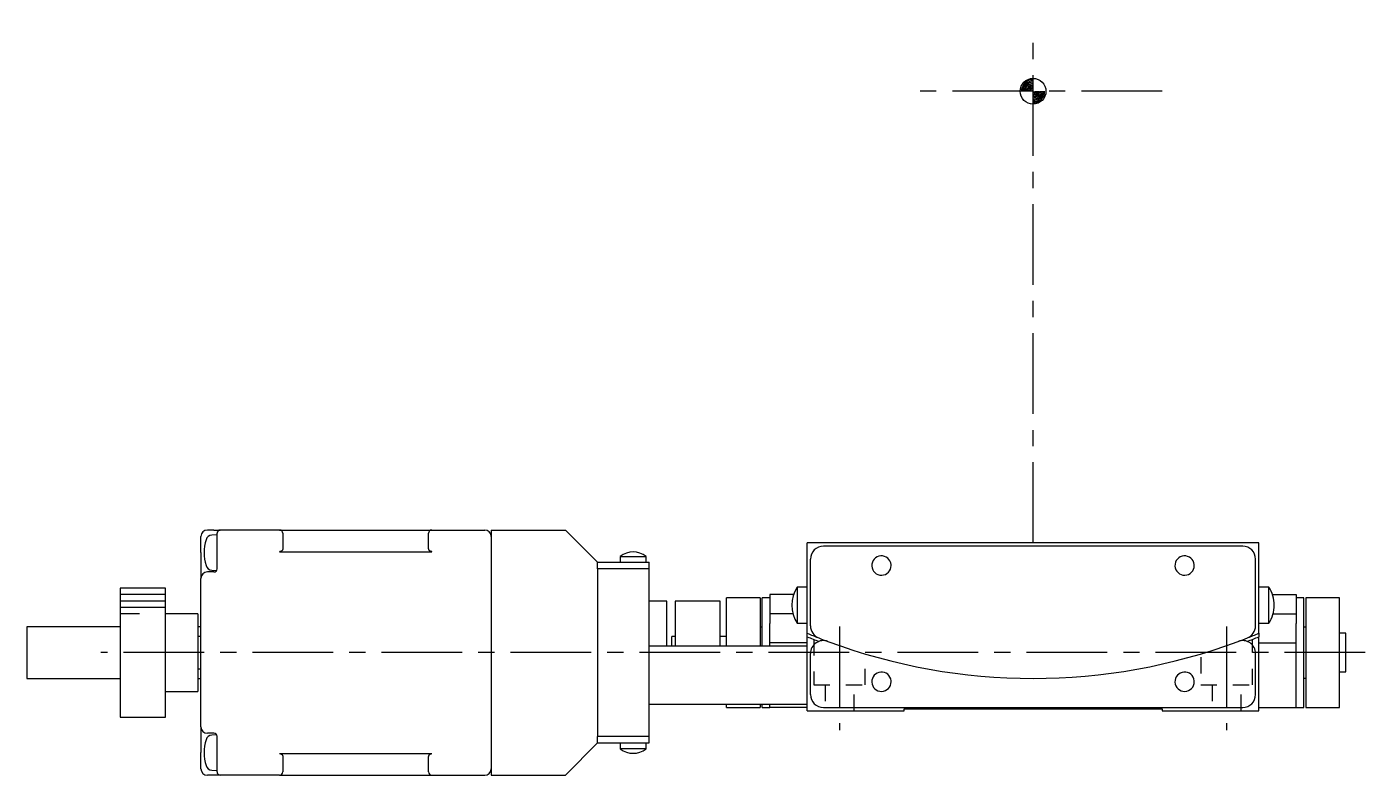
# Model space of a CAD drawing. Extents: x 28 to 595, y 17 to 364.
# Drawn here: x 82.8 to 290.2, y 66 to 182 of the extents above; entities that cross this region are included whole.
import ezdxf

# ---------------------------------------------------------------- set-up
doc = ezdxf.new("R2010")
doc.units = 0
doc.header["$LTSCALE"] = 10
doc.linetypes.add('CENTER', pattern=[2, 1.25, -0.25, 0.25, -0.25])
doc.linetypes.add('DOT', pattern=[0.5, 0.25, -0.25])
for name, color, linetype in [('1', 7, 'CONTINUOUS'), ('11', 7, 'CONTINUOUS'), ('2', 7, 'CONTINUOUS')]:
    doc.layers.add(name, color=color, linetype=linetype)

msp = doc.modelspace()

# ---------------------------------------------------------------- linework, layer by layer
at = {"layer": '1', "color": 7, "linetype": 'CONTINUOUS'}
for p, q in [((111.749999, 104), (110.749999, 104)), ((111.749999, 104), (112.749999, 104)), ((121.949999, 104), (112.749999, 104)), ((121.949999, 104), (145.549999, 104)), ((145.549999, 104), (153.749999, 104)), ((154.749999, 104), (154.749999, 66)), ((154.749999, 104), (166.249999, 104)), ((171.249999, 99), (166.249999, 104)), ((109.749999, 100.5), (109.749999, 103)), ((112.249999, 103.25), (111.446276, 103.207879)), ((112.249999, 102), (112.249999, 103.5)), ((112.249999, 97.914214), (112.249999, 102)), ((122.449999, 103.5), (122.449999, 102)), ((122.449999, 102), (122.449999, 101.148232)), ((145.049999, 102), (145.049999, 103.5)), ((145.049999, 101.148232), (145.049999, 102)), ((273.749999, 102), (203.749999, 102)), ((203.749999, 88), (203.749999, 102)), ((273.749999, 88), (273.749999, 102)), ((109.749999, 100.5), (109.749999, 96.5)), ((121.974533, 100.648835), (121.949999, 100.648232)), ((121.949999, 100.648232), (145.549999, 100.648232)), ((121.999008, 100.65064), (121.974533, 100.648835)), ((122.023364, 100.653644), (121.999008, 100.65064)), ((122.047544, 100.65784), (122.023364, 100.653644)), ((122.071489, 100.663217), (122.047544, 100.65784)), ((122.095141, 100.669762), (122.071489, 100.663217)), ((122.118444, 100.67746), (122.095141, 100.669762)), ((122.141341, 100.686293), (122.118444, 100.67746)), ((122.163777, 100.696238), (122.141341, 100.686293)), ((122.185697, 100.707272), (122.163777, 100.696238)), ((122.20705, 100.719368), (122.185697, 100.707272)), ((122.227784, 100.732497), (122.20705, 100.719368)), ((122.247849, 100.746629), (122.227784, 100.732497)), ((122.267196, 100.761727), (122.247849, 100.746629)), ((122.285778, 100.777757), (122.267196, 100.761727)), ((122.303552, 100.794679), (122.285778, 100.777757)), ((122.320475, 100.812453), (122.303552, 100.794679)), ((122.336504, 100.831036), (122.320475, 100.812453)), ((122.351603, 100.850383), (122.336504, 100.831036)), ((122.365734, 100.870447), (122.351603, 100.850383)), ((122.378863, 100.891181), (122.365734, 100.870447)), ((122.39096, 100.912534), (122.378863, 100.891181)), ((122.401994, 100.934455), (122.39096, 100.912534)), ((122.411939, 100.956891), (122.401994, 100.934455)), ((122.420771, 100.979787), (122.411939, 100.956891)), ((122.428469, 101.00309), (122.420771, 100.979787)), ((122.435015, 101.026742), (122.428469, 101.00309)), ((122.440392, 101.050687), (122.435015, 101.026742)), ((122.444587, 101.074867), (122.440392, 101.050687)), ((122.447591, 101.099224), (122.444587, 101.074867)), ((122.449397, 101.123698), (122.447591, 101.099224)), ((122.449999, 101.148232), (122.449397, 101.123698)), ((145.050601, 101.123698), (145.049999, 101.148232)), ((145.052407, 101.099224), (145.050601, 101.123698)), ((145.055411, 101.074867), (145.052407, 101.099224)), ((145.059606, 101.050687), (145.055411, 101.074867)), ((145.064983, 101.026742), (145.059606, 101.050687)), ((145.071529, 101.00309), (145.064983, 101.026742)), ((145.079227, 100.979787), (145.071529, 101.00309)), ((145.088059, 100.956891), (145.079227, 100.979787)), ((145.098004, 100.934455), (145.088059, 100.956891)), ((145.109038, 100.912534), (145.098004, 100.934455)), ((145.121135, 100.891181), (145.109038, 100.912534)), ((145.134264, 100.870447), (145.121135, 100.891181)), ((145.148395, 100.850383), (145.134264, 100.870447)), ((145.163494, 100.831036), (145.148395, 100.850383)), ((145.179523, 100.812453), (145.163494, 100.831036)), ((145.196446, 100.794679), (145.179523, 100.812453)), ((145.21422, 100.777757), (145.196446, 100.794679)), ((145.232802, 100.761727), (145.21422, 100.777757)), ((145.252149, 100.746629), (145.232802, 100.761727)), ((145.272214, 100.732497), (145.252149, 100.746629)), ((145.292948, 100.719368), (145.272214, 100.732497)), ((145.314301, 100.707272), (145.292948, 100.719368)), ((145.336221, 100.696238), (145.314301, 100.707272)), ((145.358657, 100.686293), (145.336221, 100.696238)), ((145.381554, 100.67746), (145.358657, 100.686293)), ((145.404857, 100.669762), (145.381554, 100.67746)), ((145.428509, 100.663217), (145.404857, 100.669762)), ((145.452454, 100.65784), (145.428509, 100.663217)), ((145.476634, 100.653644), (145.452454, 100.65784)), ((145.50099, 100.65064), (145.476634, 100.653644)), ((145.525465, 100.648835), (145.50099, 100.65064)), ((145.549999, 100.648232), (145.525465, 100.648835)), ((174.749999, 99.897999), (174.749999, 99)), ((174.750002, 99.897999), (178.749999, 99.897999)), ((178.749999, 99), (178.749999, 99.897999)), ((271.249999, 101.5), (206.249999, 101.5)), ((111.446276, 97.792121), (112.184962, 97.753408)), ((171.249999, 98), (171.249999, 99)), ((171.249999, 99), (179.249999, 99)), ((171.249999, 98), (171.249999, 72)), ((179.249999, 98), (171.249999, 98)), ((179.249999, 98), (179.249999, 99)), ((179.249999, 72), (179.249999, 98)), ((204.249999, 89.146213), (204.249999, 99.5)), ((273.249999, 89.146213), (273.249999, 99.5)), ((109.749999, 73.5), (109.749999, 96.5)), ((111.749999, 97.5), (110.749999, 97.5)), ((97.249999, 95), (97.249999, 75)), ((104.249999, 95), (97.249999, 95)), ((104.249999, 75), (104.249999, 95)), ((191.249999, 86), (191.249999, 93.5)), ((196.449999, 93.5), (191.249999, 93.5)), ((196.449999, 93.5), (196.449999, 86)), ((196.749999, 86), (196.749999, 93.5)), ((197.949999, 93.5), (196.749999, 93.5)), ((197.949999, 94), (197.949999, 91)), ((201.629826, 94), (197.949999, 94)), ((202.207536, 95.150769), (202.207536, 89.550769)), ((203.749999, 95.150769), (202.207536, 95.150769)), ((275.292462, 95.150769), (273.749999, 95.150769)), ((275.292462, 92.350769), (275.292462, 95.150769)), ((275.870172, 94), (279.549999, 94)), ((279.549999, 94), (279.549999, 91)), ((280.749999, 93.5), (279.549999, 93.5)), ((280.749999, 76.5), (280.749999, 93.5)), ((281.049999, 93.5), (281.049999, 76.5)), ((286.249999, 93.5), (281.049999, 93.5)), ((286.249999, 76.5), (286.249999, 93.5)), ((181.999999, 93), (179.249999, 93)), ((181.999999, 86), (181.999999, 93)), ((183.249999, 93), (183.249999, 86)), ((190.249999, 93), (183.249999, 93)), ((190.249999, 86), (190.249999, 93)), ((275.292462, 89.550769), (275.292462, 92.350769)), ((109.249999, 91), (104.249999, 91)), ((109.249999, 91), (109.249999, 79)), ((197.949999, 91), (197.949999, 89.5)), ((201.535913, 91), (197.949999, 91)), ((197.949999, 86.5), (197.949999, 89.5)), ((202.207536, 89.550769), (203.749999, 89.550769)), ((273.749999, 89.550769), (275.292462, 89.550769)), ((275.964085, 91), (279.549999, 91)), ((279.549999, 91), (279.549999, 89.5)), ((279.549999, 86.5), (279.549999, 89.5)), ((82.750001, 89), (82.750001, 85)), ((97.249999, 89), (82.750001, 89)), ((109.749999, 89), (109.249999, 89)), ((109.749999, 87.5), (109.249999, 87.5)), ((182.749999, 86), (182.749999, 87.5)), ((183.249999, 87.5), (182.749999, 87.5)), ((191.249999, 87.5), (190.249999, 87.5)), ((196.749999, 88.95), (196.449999, 88.95)), ((203.749999, 87.45859), (203.749999, 88)), ((203.749999, 76), (203.749999, 87.45859)), ((273.749999, 88), (273.749999, 87.45859)), ((273.749999, 76), (273.749999, 87.45859)), ((281.049999, 88.95), (280.749999, 88.95)), ((287.249999, 88), (286.249999, 88)), ((287.249999, 85), (287.249999, 88)), ((203.749999, 86), (179.249999, 86)), ((197.949999, 86), (197.949999, 86.5)), ((203.749999, 86.5), (197.949999, 86.5)), ((273.749999, 86.5), (279.549999, 86.5)), ((279.549999, 76.5), (279.549999, 86.5)), ((82.750001, 85), (82.750001, 81)), ((204.249999, 78.5), (204.249999, 84.863613)), ((273.249999, 78.5), (273.249999, 84.863613)), ((287.249999, 82), (287.249999, 85)), ((82.750001, 81), (97.249999, 81)), ((109.249999, 82.5), (109.749999, 82.5)), ((109.249999, 81), (109.749999, 81)), ((280.749999, 81.05), (281.049999, 81.05)), ((286.249999, 82), (287.249999, 82)), ((104.249999, 79), (109.249999, 79)), ((179.249999, 77), (203.749999, 77)), ((191.249999, 76.5), (191.249999, 77)), ((196.449999, 77), (196.449999, 76.5)), ((196.749999, 76.5), (196.749999, 77)), ((197.949999, 76.5), (197.949999, 77)), ((97.249999, 75), (104.249999, 75)), ((191.249999, 76.5), (196.449999, 76.5)), ((196.749999, 76.5), (197.949999, 76.5)), ((203.749999, 76.5), (197.949999, 76.5)), ((203.749999, 76), (218.749999, 76)), ((206.249999, 76.5), (271.249999, 76.5)), ((218.749999, 76.3), (258.749999, 76.3)), ((218.749999, 76), (218.749999, 76.3)), ((258.749999, 76.3), (258.749999, 76)), ((258.749999, 76), (273.749999, 76)), ((273.749999, 76.5), (279.549999, 76.5)), ((279.549999, 76.5), (280.749999, 76.5)), ((281.049999, 76.5), (286.249999, 76.5)), ((109.749999, 73.5), (109.749999, 69.5)), ((111.749999, 72.5), (110.749999, 72.5)), ((112.184962, 72.246592), (111.446276, 72.207879)), ((112.249999, 68), (112.249999, 72.085786)), ((166.249999, 66), (171.249999, 71)), ((179.249999, 72), (171.249999, 72)), ((171.249999, 71), (171.249999, 72)), ((171.249999, 71), (179.249999, 71)), ((174.749999, 71), (174.749999, 70.102001)), ((178.749999, 70.102001), (178.749999, 71)), ((179.249999, 71), (179.249999, 72)), ((109.749999, 67), (109.749999, 69.5)), ((121.949999, 69.351768), (145.549999, 69.351768)), ((121.949999, 69.351768), (121.974533, 69.351165)), ((121.974533, 69.351165), (121.999008, 69.34936)), ((121.999008, 69.34936), (122.023364, 69.346356)), ((122.023364, 69.346356), (122.047544, 69.34216)), ((122.047544, 69.34216), (122.071489, 69.336783)), ((122.071489, 69.336783), (122.095141, 69.330238)), ((122.095141, 69.330238), (122.118444, 69.32254)), ((122.118444, 69.32254), (122.141341, 69.313707)), ((122.141341, 69.313707), (122.163777, 69.303762)), ((122.163777, 69.303762), (122.185697, 69.292728)), ((122.185697, 69.292728), (122.20705, 69.280632)), ((122.20705, 69.280632), (122.227784, 69.267503)), ((122.227784, 69.267503), (122.247849, 69.253371)), ((122.247849, 69.253371), (122.267196, 69.238273)), ((122.267196, 69.238273), (122.285778, 69.222243)), ((122.285778, 69.222243), (122.303552, 69.205321)), ((122.303552, 69.205321), (122.320475, 69.187547)), ((122.320475, 69.187547), (122.336504, 69.168964)), ((122.336504, 69.168964), (122.351603, 69.149617)), ((122.351603, 69.149617), (122.365734, 69.129553)), ((122.365734, 69.129553), (122.378863, 69.108819)), ((122.378863, 69.108819), (122.39096, 69.087466)), ((122.39096, 69.087466), (122.401994, 69.065545)), ((122.401994, 69.065545), (122.411939, 69.043109)), ((122.411939, 69.043109), (122.420771, 69.020213)), ((122.420771, 69.020213), (122.428469, 68.99691)), ((122.428469, 68.99691), (122.435015, 68.973258)), ((122.435015, 68.973258), (122.440392, 68.949313)), ((122.440392, 68.949313), (122.444587, 68.925133)), ((122.444587, 68.925133), (122.447591, 68.900776)), ((122.447591, 68.900776), (122.449397, 68.876302)), ((122.449397, 68.876302), (122.449999, 68.851768)), ((122.449999, 68.851768), (122.449999, 68)), ((145.049999, 68.851768), (145.050601, 68.876302)), ((145.049999, 68), (145.049999, 68.851768)), ((145.050601, 68.876302), (145.052407, 68.900776)), ((145.052407, 68.900776), (145.055411, 68.925133)), ((145.055411, 68.925133), (145.059606, 68.949313)), ((145.059606, 68.949313), (145.064983, 68.973258)), ((145.064983, 68.973258), (145.071529, 68.99691)), ((145.071529, 68.99691), (145.079227, 69.020213)), ((145.079227, 69.020213), (145.088059, 69.043109)), ((145.088059, 69.043109), (145.098004, 69.065545)), ((145.098004, 69.065545), (145.109038, 69.087466)), ((145.109038, 69.087466), (145.121135, 69.108819)), ((145.121135, 69.108819), (145.134264, 69.129553)), ((145.134264, 69.129553), (145.148395, 69.149617)), ((145.148395, 69.149617), (145.163494, 69.168964)), ((145.163494, 69.168964), (145.179523, 69.187547)), ((145.179523, 69.187547), (145.196446, 69.205321)), ((145.196446, 69.205321), (145.21422, 69.222243)), ((145.21422, 69.222243), (145.232802, 69.238273)), ((145.232802, 69.238273), (145.252149, 69.253371)), ((145.252149, 69.253371), (145.272214, 69.267503)), ((145.272214, 69.267503), (145.292948, 69.280632)), ((145.292948, 69.280632), (145.314301, 69.292728)), ((145.314301, 69.292728), (145.336221, 69.303762)), ((145.336221, 69.303762), (145.358657, 69.313707)), ((145.358657, 69.313707), (145.381554, 69.32254)), ((145.381554, 69.32254), (145.404857, 69.330238)), ((145.404857, 69.330238), (145.428509, 69.336783)), ((145.428509, 69.336783), (145.452454, 69.34216)), ((145.452454, 69.34216), (145.476634, 69.346356)), ((145.476634, 69.346356), (145.50099, 69.34936)), ((145.50099, 69.34936), (145.525465, 69.351165)), ((145.525465, 69.351165), (145.549999, 69.351768)), ((178.749999, 70.102001), (174.75011, 70.102001)), ((111.446276, 66.792121), (112.249999, 66.75)), ((112.249999, 66.5), (112.249999, 68)), ((122.449999, 68), (122.449999, 66.5)), ((145.049999, 66.5), (145.049999, 68)), ((111.749999, 66), (110.749999, 66)), ((112.749999, 66), (111.749999, 66)), ((121.949999, 66), (112.749999, 66)), ((121.949999, 66), (145.549999, 66)), ((145.549999, 66), (153.749999, 66)), ((154.749999, 66), (166.249999, 66))]:
    msp.add_line(p, q, dxfattribs=at)
at = {"layer": '1', "color": 4, "linetype": 'DOT'}
for p, q in [((204.749999, 87.051486), (204.749999, 80)), ((272.749999, 80), (272.749999, 87.051269)), ((212.749999, 80), (212.749999, 84.27197)), ((264.749999, 84.271726), (264.749999, 80)), ((204.749999, 80), (212.749999, 80)), ((206.499999, 80), (206.499999, 76)), ((210.999999, 76), (210.999999, 80)), ((264.749999, 80), (272.749999, 80)), ((266.499999, 80), (266.499999, 76)), ((270.999999, 76), (270.999999, 80))]:
    msp.add_line(p, q, dxfattribs=at)
at = {"layer": '1', "color": 7, "linetype": 'CONTINUOUS'}
msp.add_circle((238.749999, 172), 2, dxfattribs=at)
for centre, radius, start, end in [((238.749999, 172), 1.8, 90, 180), ((238.749999, 172), 1.6, 90, 180), ((238.749999, 172), 1.4, 90, 179.999955), ((238.749999, 172), 1.2, 90, 179.99997), ((238.749999, 172), 1, 90, 179.999964), ((238.749997, 172.000002), 0.799999, 89.999799, 180.000086), ((238.749999, 172), 0.6, 89.99994, 180), ((238.749999, 172), 0.4, 90, 180), ((238.749999, 172), 0.2, 90, 180), ((238.749999, 172), 0.6, 269.99994, 0), ((238.749999, 172), 1.8, 270, 0), ((238.749999, 172), 1.6, 270, 0), ((238.749999, 172), 0.4, 270, 0), ((238.749999, 172), 0.2, 270, 0), ((238.749999, 172), 1.2, 270, 359.99997), ((238.749999, 172), 1.4, 270, 359.999955), ((238.749999, 172), 1, 270, 359.999964), ((238.749997, 172.000002), 0.799999, 270.000201, 359.999914), ((110.749999, 103), 1, 90, 180), ((112.749999, 103.5), 0.5, 90, 180), ((121.949999, 103.5), 0.5, 0, 90), ((145.549999, 103.5), 0.5, 90, 180), ((153.749999, 103), 1, 0, 90), ((117.249999, 100.5), 7, 163.448632, 196.551368), ((111.498611, 102.209249), 1, 92.999972, 163.448664), ((176.749999, 97.4), 3.2, 51.317813, 128.682187), ((206.249999, 99.5), 2, 90, 180), ((215.249999, 98.500001), 1.5, 5.674666, 0), ((262.249999, 98.500001), 1.5, 5.674666, 0), ((271.249999, 99.5), 2, 0, 90), ((111.498611, 98.790751), 1, 196.551336, 267.000028), ((111.749999, 98), 0.5, 270, 0), ((215.249999, 98.500001), 1.5, 0, 5.674666), ((262.249999, 98.500001), 1.5, 0, 5.674666), ((110.749999, 96.5), 1, 90, 180), ((206.349999, 92.350769), 5, 145.944202, 214.055798), ((271.149999, 92.350769), 5, 0, 34.055798), ((271.149999, 92.350769), 5, 325.944202, 0), ((238.749999, 172), 91, 247.380135, 248.582045), ((238.749999, 172), 91.5, 247.510528, 248.723903), ((206.249999, 89.146213), 2, 180, 248.582045), ((238.749999, 172), 91, 248.582045, 249.545565), ((238.749999, 172), 91, 290.454435, 291.417955), ((238.749999, 172), 91.5, 291.276097, 292.489472), ((271.249999, 89.146213), 2, 291.417955, 0), ((238.749999, 172), 91, 291.417955, 292.619865), ((206.249999, 84.863613), 2, 69.545565, 180), ((238.749999, 172), 91, 249.545565, 290.454435), ((238.749999, 172), 91, 249.545565, 290.454435), ((271.249999, 84.863613), 2, 0, 110.454435), ((215.249999, 80.500001), 1.5, 5.674666, 0), ((262.249999, 80.500001), 1.5, 5.674666, 0), ((215.249999, 80.500001), 1.5, 0, 5.674666), ((262.249999, 80.500001), 1.5, 0, 5.674666), ((206.249999, 78.5), 2, 180, 270), ((271.249999, 78.5), 2, 270, 0), ((110.749999, 73.5), 1, 180, 270), ((117.249999, 69.5), 7, 163.448632, 196.551368), ((111.498611, 71.209249), 1, 92.999972, 163.448664), ((111.749999, 72), 0.5, 0, 90), ((176.749999, 72.6), 3.2, 231.317813, 308.682187), ((110.749999, 67), 1, 180, 270), ((111.498611, 67.790751), 1, 196.551336, 267.000028), ((112.749999, 66.5), 0.5, 180, 270), ((121.949999, 66.5), 0.5, 270, 0), ((145.549999, 66.5), 0.5, 180, 270), ((153.749999, 67), 1, 270, 0)]:
    msp.add_arc(centre, radius, start, end, dxfattribs=at)
at = {"layer": '11', "color": 4, "linetype": 'CENTER'}
for p, q in [((238.749999, 102), (238.749999, 182)), ((258.749999, 172), (218.749999, 172)), ((208.749999, 89.051486), (208.749999, 73)), ((268.749999, 89.051269), (268.749999, 73)), ((290.249999, 85), (94.249999, 85))]:
    msp.add_line(p, q, dxfattribs=at)
at = {"layer": '2', "color": 4, "linetype": 'CONTINUOUS'}
for p, q in [((104.249999, 94), (97.249999, 94)), ((104.249999, 93), (97.249999, 93)), ((104.249999, 92), (97.249999, 92)), ((100.249999, 91), (97.249999, 91))]:
    msp.add_line(p, q, dxfattribs=at)

doc.saveas('drawing.dxf')
